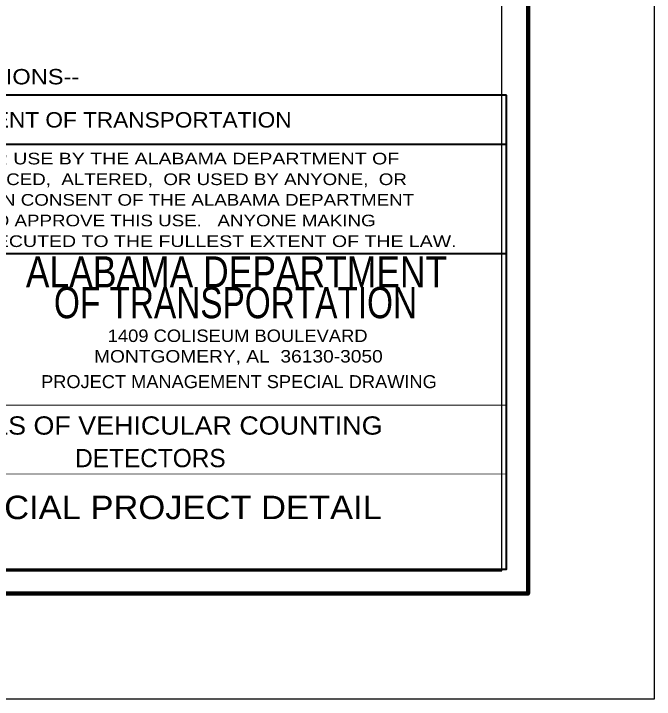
# Model space of a CAD drawing. Extents: x -997 to 641, y 370 to 934.
# Drawn here: x -378.8 to -270.6, y 369.7 to 485.5 of the extents above; entities that cross this region are included whole.
import ezdxf
from ezdxf.enums import TextEntityAlignment as Align

# ---------------------------------------------------------------- set-up
doc = ezdxf.new("R2010")
doc.units = 0
doc.header["$LTSCALE"] = 1.2
doc.layers.add('1', color=7, linetype='Continuous', lineweight=25)
doc.layers.add('3', color=7, linetype='Continuous', lineweight=13)

msp = doc.modelspace()

# ---------------------------------------------------------------- linework, layer by layer
at = {"layer": '1', "lineweight": 13}
msp.add_line((-412.467, 419.372), (-295.418, 419.372), dxfattribs=at)
at = {"layer": '1'}
for points in [[(-270.585, 930.704), (-270.585, 369.704), (-996.585, 369.704), (-996.585, 930.704)], [(-296.321, 892.144), (-967.345, 892.144), (-967.345, 391.421), (-296.321, 391.421)]]:
    msp.add_lwpolyline(points, close=True, dxfattribs=at)
at = {"layer": '1', "lineweight": 106}
msp.add_lwpolyline([(-974.405, 387.572), (-291.913, 387.572), (-291.913, 897.657), (-974.405, 897.657)], close=True, dxfattribs=at)
at = {"layer": '3', "lineweight": 40}
for p, q in [((-295.582, 463.435), (-473.166, 463.435)), ((-295.582, 444.97), (-473.485, 444.913))]:
    msp.add_line(p, q, dxfattribs=at)
at = {"layer": '3'}
msp.add_line((-412.467, 407.805), (-295.582, 407.747), dxfattribs=at)
at = {"layer": '3', "lineweight": 40}
msp.add_lwpolyline([(-295.565, 471.769), (-473.174, 471.769), (-473.174, 391.688), (-295.565, 391.688)], close=True, dxfattribs=at)

# ---------------------------------------------------------------- texts
at = {"layer": '1'}
for s, height, width, p in [('--SPECIFICATIONS--', 2.597, 1.15, (-387.036, 473.603)), ('CURRENT ALABAMA DEPARTMENT OF TRANSPORTATION', 2.597, 1.1, (-385.776, 466.311)), ('ALABAMA DEPARTMENT', 5.267, 0.85, (-341.168, 439.286)), ('OF TRANSPORTATION', 5.267, 0.8, (-341.34, 434.094)), ('1409 COLISEUM BOULEVARD', 2.106, 1.1, (-340.981, 430.074)), ('MONTGOMERY, AL  36130-3050', 2.106, 1.15, (-340.854, 426.607)), ('DETAILS OF VEHICULAR COUNTING', 3.084, 1.1, (-356.067, 414.422)), ('SPECIAL PROJECT DETAIL', 3.963, 1.1, (-354.351, 400.144))]:
    msp.add_text(s, height=height, dxfattribs=dict(at, width=width)).set_placement(p, align=Align.CENTER)
for s, height, width, p in [('THIS DRAWING REPRESENTS DESIGNS PREPARED FOR USE BY THE ALABAMA DEPARTMENT OF', 1.972, 1.25, (-470.101, 460.078)), ('TRANSPORTATION AND IS NOT TO BE COPIED,  REPRODUCED,  ALTERED,  OR USED BY ANYONE,  OR', 1.972, 1.2, (-470.101, 456.586)), ('ANY ORGANIZATION,  WITHOUT THE EXPRESSED WRITTEN CONSENT OF THE ALABAMA DEPARTMENT', 1.972, 1.2, (-470.101, 453.102)), ('OF TRANSPORTATION REPRESENTATIVE AUTHORIZED TO APPROVE THIS USE.   ANYONE MAKING', 1.972, 1.2, (-470.101, 449.617)), ('UNAUTHORIZED USE OF THIS DRAWING MAY BE PROSECUTED TO THE FULLEST EXTENT OF THE LAW.', 1.972, 1.25, (-470.101, 446.122)), ('PROJECT MANAGEMENT SPECIAL DRAWING', 2.192, 1.05, (-374.192, 422.277))]:
    msp.add_text(s, height=height, dxfattribs=dict(at, width=width)).set_placement(p)
msp.add_text('DETECTORS', height=3.084, dxfattribs=at).set_placement((-355.72, 408.918), align=Align.CENTER)

doc.saveas('drawing.dxf')
